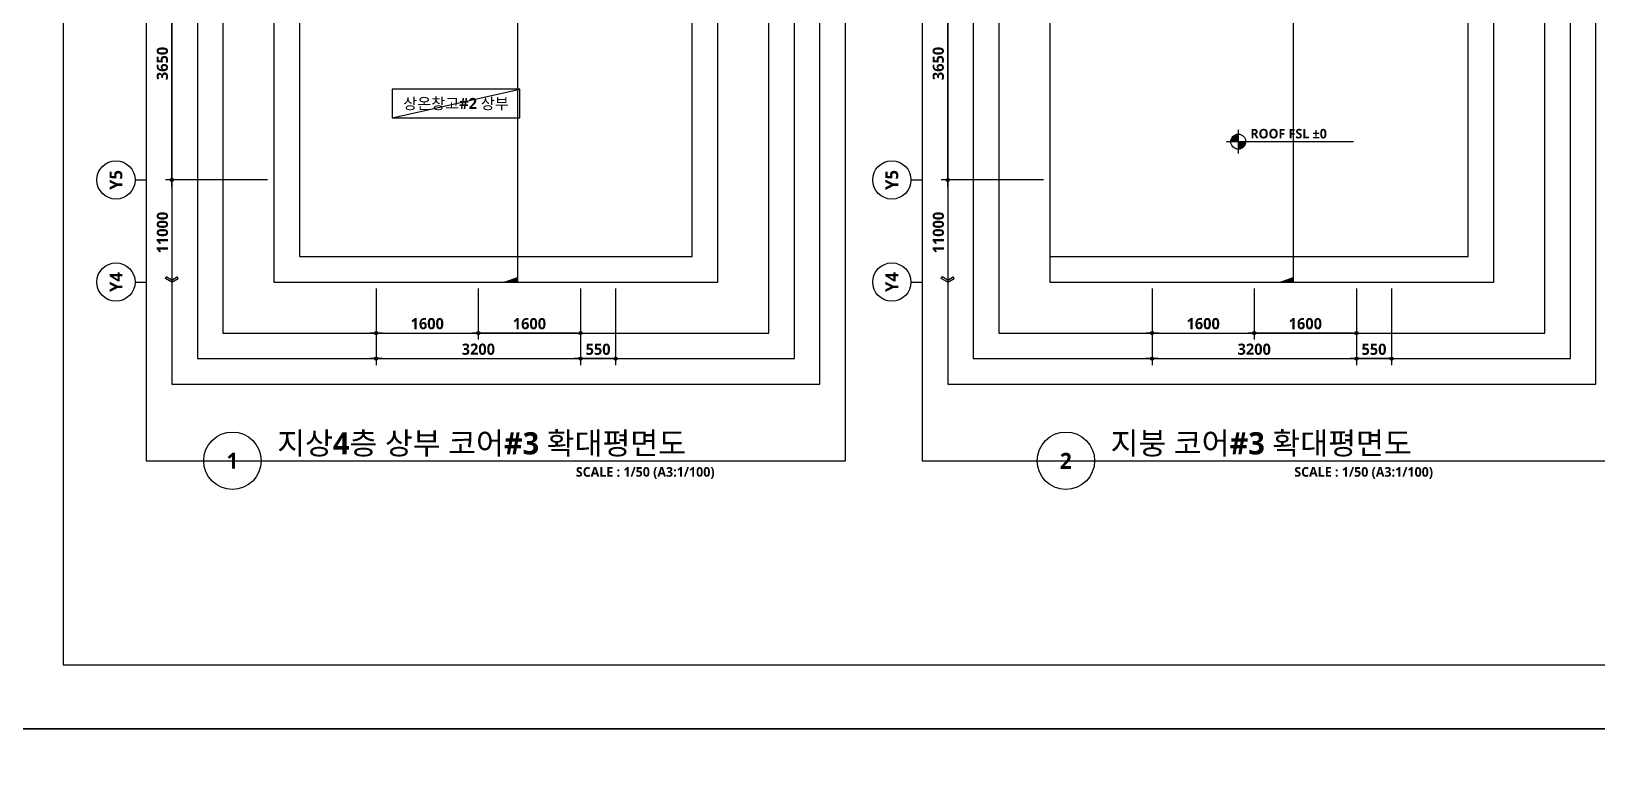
# Model space of a CAD drawing. Header units: millimetres. Extents: x -12482 to 126000, y 0 to 220200.
# Drawn here: x 84500 to 109013, y 58900 to 70330 of the extents above; entities that cross this region are included whole.
import ezdxf
from ezdxf.enums import TextEntityAlignment as Align

# ---------------------------------------------------------------- set-up
doc = ezdxf.new("R2010")
doc.units = ezdxf.units.MM
doc.header["$LTSCALE"] = 60
doc.linetypes.add('CEN', pattern=[62, 60, -1, 0, -1])
doc.layers.get('Defpoints').update_dxf_attribs({"color": 153})
for name, color, linetype in [('A-ANNO-GRA1', 7, 'Continuous'), ('A-ANNO-PONT', 7, 'Continuous'), ('A-ANNO-TEXT1', 7, 'Continuous'), ('A-ANNO-TEXT2', 3, 'Continuous'), ('A-ANNO-TITL', 7, 'Continuous'), ('A-ST-AXIS-BUB', 7, 'Continuous'), ('A-ST-AXIS-DIM', 7, 'Continuous'), ('AA-MKXX', 3, 'Continuous'), ('AA-XXXX-TXT1', 2, 'Continuous')]:
    doc.layers.add(name, color=color, linetype=linetype)
for name, color, linetype, plot in [('Defpoint', 161, 'Continuous', False), ('G(그리드1)', 185, 'Continuous', False), ('G(그리드2)', 235, 'Continuous', False)]:
    doc.layers.add(name, color=color, linetype=linetype, plot=plot)
doc.styles.add('SH_대대리576', font='')
doc.styles.add('SH_진천_나눔', font='')
doc.styles.get('SH_대대리576').set_extended_font_data('NanumGothic', bold=True)
doc.styles.get('SH_진천_나눔').set_extended_font_data('NanumGothic', bold=True)
doc.dimstyles.new('SHP 50', dxfattribs={"dimscale": 50, "dimtxt": 3.5, "dimasz": 1, "dimexe": 2, "dimexo": 2, "dimgap": 1, "dimtad": 1, "dimdec": 0, "dimzin": 0, "dimdsep": 46, "dimtxsty": 'SH_진천_나눔', "dimblk": 'DIMDOT', "dimcen": 0.09, "dimclrd": 256, "dimclre": 256, "dimclrt": 3, "dimadec": 0, "dimazin": 1, "dimtfac": 1, "dimtdec": 0, "dimtix": 1, "dimtmove": 2, "dimatfit": 0, "dimldrblk": 'DIMDOT', "dimfxl": 1, "dimtolj": 1, "dimtzin": 0, "dimlwd": -1, "dimlwe": -1, "dimarcsym": 0})

# ---------------------------------------------------------------- blocks, each defined once
blk = doc.blocks.new('*U13167')
at = {"layer": 'A-ANNO-TITL'}
blk.add_line((0, 0), (5550, 0), dxfattribs=at)
blk.add_circle((-450, 0), 450, dxfattribs=at)
at = {"layer": 'AA-XXXX-TXT1', "style": 'SH_진천_나눔'}
blk.add_attdef('DWG.TITLE', (250, 100), '', height=350, dxfattribs=at)
at = {"layer": 'AA-XXXX-TXT1', "color": 7, "style": 'SH_진천_나눔'}
blk.add_attdef('NO1', text='', height=300, dxfattribs=at).set_placement((-450, 0), align=Align.MIDDLE)
at = {"layer": 'AA-XXXX-TXT1', "style": 'SH_진천_나눔'}
blk.add_attdef('SCALE', text='', height=150, dxfattribs=at).set_placement((5300, -100), align=Align.TOP_RIGHT)
blk = doc.blocks.new('*U13168')
at = {"layer": 'A-ANNO-TITL'}
blk.add_line((0, 0), (7350, 0), dxfattribs=at)
blk.add_circle((-450, 0), 450, dxfattribs=at)
at = {"layer": 'AA-XXXX-TXT1', "style": 'SH_진천_나눔'}
blk.add_attdef('DWG.TITLE', (250, 100), '', height=350, dxfattribs=at)
at = {"layer": 'AA-XXXX-TXT1', "color": 7, "style": 'SH_진천_나눔'}
blk.add_attdef('NO1', text='', height=300, dxfattribs=at).set_placement((-450, 0), align=Align.MIDDLE)
at = {"layer": 'AA-XXXX-TXT1', "style": 'SH_진천_나눔'}
blk.add_attdef('SCALE', text='', height=150, dxfattribs=at).set_placement((7100, -100), align=Align.TOP_RIGHT)
blk = doc.blocks.new('A-ST-AXIS-BUB-1')
at = {"layer": 'A-ST-AXIS-BUB'}
blk.add_line((0, 350), (0, 0), dxfattribs=at)
blk.add_circle((0, 950), 600, dxfattribs=at)
blk = doc.blocks.new('arrow1')
at = {"color": 0}
for p, q in [((0, 0), (0.29, 0.5)), ((0, 0), (0.29, -0.5)), ((0.16, 0), (0.41, 0.43)), ((0.16, 0), (0.41, -0.43)), ((0.29, 0.5), (0.41, 0.43)), ((0.29, -0.5), (0.41, -0.43))]:
    blk.add_line(p, q, dxfattribs=at)
blk = doc.blocks.new('DIMDOT')
at = {"color": 0}
blk.add_line((-2, 0), (2, 0), dxfattribs=at)
for radius in [0.5, 0.25]:
    blk.add_circle((0, 0), radius, dxfattribs=at)
blk = doc.blocks.new('*D17216')
at = {"layer": 'A-ST-AXIS-DIM'}
for p, q in [((88200, 71650), (86600, 71650)), ((86700, 68050), (86700, 71600)), ((88200, 68000), (86600, 68000))]:
    blk.add_line(p, q, dxfattribs=at)
at = {"layer": 'Defpoints', "color": 0}
for p in [(86700, 71650), (88300, 71650), (88300, 68000)]:
    blk.add_point(p, dxfattribs=at)
at = {"layer": 'A-ST-AXIS-DIM', "linetype": 'ByBlock', "xscale": 50, "yscale": 50, "zscale": 50}
for p, rotation in [((86700, 71650), 90), ((86700, 68000), 270)]:
    blk.add_blockref('DIMDOT', p, dxfattribs=dict(at, rotation=rotation))
at = {"layer": 'A-ST-AXIS-DIM', "color": 3, "insert": (86553, 69825), "char_height": 175, "attachment_point": 5, "rotation": 90, "style": 'SH_진천_나눔'}
blk.add_mtext('\\A1;3650', dxfattribs=at)
blk = doc.blocks.new('*D17223')
at = {"layer": 'A-ST-AXIS-DIM'}
for p, q in [((100350, 71650), (98750, 71650)), ((98850, 68050), (98850, 71600)), ((100350, 68000), (98750, 68000))]:
    blk.add_line(p, q, dxfattribs=at)
at = {"layer": 'Defpoints', "color": 0}
for p in [(98850, 71650), (100450, 71650), (100450, 68000)]:
    blk.add_point(p, dxfattribs=at)
at = {"layer": 'A-ST-AXIS-DIM', "linetype": 'ByBlock', "xscale": 50, "yscale": 50, "zscale": 50}
for p, rotation in [((98850, 71650), 90), ((98850, 68000), 270)]:
    blk.add_blockref('DIMDOT', p, dxfattribs=dict(at, rotation=rotation))
at = {"layer": 'A-ST-AXIS-DIM', "color": 3, "insert": (98703, 69825), "char_height": 175, "attachment_point": 5, "rotation": 90, "style": 'SH_진천_나눔'}
blk.add_mtext('\\A1;3650', dxfattribs=at)
blk = doc.blocks.new('*D18212')
at = {"layer": 'A-ST-AXIS-DIM'}
for p, q in [((89900, 66300), (89900, 65100)), ((93100, 66300), (93100, 65100)), ((89950, 65200), (93050, 65200))]:
    blk.add_line(p, q, dxfattribs=at)
at = {"layer": 'Defpoints', "color": 0}
for p in [(89900, 66400), (93100, 66400), (93100, 65200)]:
    blk.add_point(p, dxfattribs=at)
at = {"layer": 'A-ST-AXIS-DIM', "linetype": 'ByBlock', "xscale": 50, "yscale": 50, "zscale": 50, "rotation": 180}
blk.add_blockref('DIMDOT', (89900, 65200), dxfattribs=at)
at = {"layer": 'A-ST-AXIS-DIM', "linetype": 'ByBlock', "xscale": 50, "yscale": 50, "zscale": 50}
blk.add_blockref('DIMDOT', (93100, 65200), dxfattribs=at)
at = {"layer": 'A-ST-AXIS-DIM', "color": 3, "insert": (91500, 65347), "char_height": 175, "attachment_point": 5, "style": 'SH_진천_나눔'}
blk.add_mtext('\\A1;3200', dxfattribs=at)
blk = doc.blocks.new('*D18213')
at = {"layer": 'A-ST-AXIS-DIM'}
for p, q in [((89900, 66300), (89900, 65500)), ((91500, 66300), (91500, 65500)), ((89950, 65600), (91450, 65600))]:
    blk.add_line(p, q, dxfattribs=at)
at = {"layer": 'Defpoints', "color": 0}
for p in [(89900, 66400), (91500, 66400), (91500, 65600)]:
    blk.add_point(p, dxfattribs=at)
at = {"layer": 'A-ST-AXIS-DIM', "linetype": 'ByBlock', "xscale": 50, "yscale": 50, "zscale": 50, "rotation": 180}
blk.add_blockref('DIMDOT', (89900, 65600), dxfattribs=at)
at = {"layer": 'A-ST-AXIS-DIM', "linetype": 'ByBlock', "xscale": 50, "yscale": 50, "zscale": 50}
blk.add_blockref('DIMDOT', (91500, 65600), dxfattribs=at)
at = {"layer": 'A-ST-AXIS-DIM', "color": 3, "insert": (90700, 65747), "char_height": 175, "attachment_point": 5, "style": 'SH_진천_나눔'}
blk.add_mtext('\\A1;1600', dxfattribs=at)
blk = doc.blocks.new('*D18214')
at = {"layer": 'A-ST-AXIS-DIM'}
for p, q in [((91500, 66300), (91500, 65500)), ((93100, 66300), (93100, 65500)), ((93050, 65600), (91550, 65600))]:
    blk.add_line(p, q, dxfattribs=at)
at = {"layer": 'Defpoints', "color": 0}
for p in [(91500, 66400), (93100, 66400), (91500, 65600)]:
    blk.add_point(p, dxfattribs=at)
at = {"layer": 'A-ST-AXIS-DIM', "linetype": 'ByBlock', "xscale": 50, "yscale": 50, "zscale": 50, "rotation": 180}
blk.add_blockref('DIMDOT', (91500, 65600), dxfattribs=at)
at = {"layer": 'A-ST-AXIS-DIM', "linetype": 'ByBlock', "xscale": 50, "yscale": 50, "zscale": 50}
blk.add_blockref('DIMDOT', (93100, 65600), dxfattribs=at)
at = {"layer": 'A-ST-AXIS-DIM', "color": 3, "insert": (92300, 65747), "char_height": 175, "attachment_point": 5, "style": 'SH_진천_나눔'}
blk.add_mtext('\\A1;1600', dxfattribs=at)
blk = doc.blocks.new('*D18215')
at = {"layer": 'A-ST-AXIS-DIM'}
for p, q in [((93100, 66300), (93100, 65100)), ((93650, 66300), (93650, 65100)), ((93600, 65200), (93150, 65200))]:
    blk.add_line(p, q, dxfattribs=at)
at = {"layer": 'Defpoints', "color": 0}
for p in [(93100, 66400), (93650, 66400), (93100, 65200)]:
    blk.add_point(p, dxfattribs=at)
at = {"layer": 'A-ST-AXIS-DIM', "linetype": 'ByBlock', "xscale": 50, "yscale": 50, "zscale": 50, "rotation": 180}
blk.add_blockref('DIMDOT', (93100, 65200), dxfattribs=at)
at = {"layer": 'A-ST-AXIS-DIM', "linetype": 'ByBlock', "xscale": 50, "yscale": 50, "zscale": 50}
blk.add_blockref('DIMDOT', (93650, 65200), dxfattribs=at)
at = {"layer": 'A-ST-AXIS-DIM', "color": 3, "insert": (93375, 65346), "char_height": 175, "attachment_point": 5, "style": 'SH_진천_나눔'}
blk.add_mtext('\\A1;550', dxfattribs=at)
blk = doc.blocks.new('*D18225')
at = {"layer": 'A-ST-AXIS-DIM'}
for p, q in [((102050, 66300), (102050, 65100)), ((105250, 66300), (105250, 65100)), ((102100, 65200), (105200, 65200))]:
    blk.add_line(p, q, dxfattribs=at)
at = {"layer": 'Defpoints', "color": 0}
for p in [(102050, 66400), (105250, 66400), (105250, 65200)]:
    blk.add_point(p, dxfattribs=at)
at = {"layer": 'A-ST-AXIS-DIM', "linetype": 'ByBlock', "xscale": 50, "yscale": 50, "zscale": 50, "rotation": 180}
blk.add_blockref('DIMDOT', (102050, 65200), dxfattribs=at)
at = {"layer": 'A-ST-AXIS-DIM', "linetype": 'ByBlock', "xscale": 50, "yscale": 50, "zscale": 50}
blk.add_blockref('DIMDOT', (105250, 65200), dxfattribs=at)
at = {"layer": 'A-ST-AXIS-DIM', "color": 3, "insert": (103650, 65347), "char_height": 175, "attachment_point": 5, "style": 'SH_진천_나눔'}
blk.add_mtext('\\A1;3200', dxfattribs=at)
blk = doc.blocks.new('*D18226')
at = {"layer": 'A-ST-AXIS-DIM'}
for p, q in [((102050, 66300), (102050, 65500)), ((103650, 66300), (103650, 65500)), ((102100, 65600), (103600, 65600))]:
    blk.add_line(p, q, dxfattribs=at)
at = {"layer": 'Defpoints', "color": 0}
for p in [(102050, 66400), (103650, 66400), (103650, 65600)]:
    blk.add_point(p, dxfattribs=at)
at = {"layer": 'A-ST-AXIS-DIM', "linetype": 'ByBlock', "xscale": 50, "yscale": 50, "zscale": 50, "rotation": 180}
blk.add_blockref('DIMDOT', (102050, 65600), dxfattribs=at)
at = {"layer": 'A-ST-AXIS-DIM', "linetype": 'ByBlock', "xscale": 50, "yscale": 50, "zscale": 50}
blk.add_blockref('DIMDOT', (103650, 65600), dxfattribs=at)
at = {"layer": 'A-ST-AXIS-DIM', "color": 3, "insert": (102850, 65747), "char_height": 175, "attachment_point": 5, "style": 'SH_진천_나눔'}
blk.add_mtext('\\A1;1600', dxfattribs=at)
blk = doc.blocks.new('*D18227')
at = {"layer": 'A-ST-AXIS-DIM'}
for p, q in [((103650, 66300), (103650, 65500)), ((105250, 66300), (105250, 65500)), ((105200, 65600), (103700, 65600))]:
    blk.add_line(p, q, dxfattribs=at)
at = {"layer": 'Defpoints', "color": 0}
for p in [(103650, 66400), (105250, 66400), (103650, 65600)]:
    blk.add_point(p, dxfattribs=at)
at = {"layer": 'A-ST-AXIS-DIM', "linetype": 'ByBlock', "xscale": 50, "yscale": 50, "zscale": 50, "rotation": 180}
blk.add_blockref('DIMDOT', (103650, 65600), dxfattribs=at)
at = {"layer": 'A-ST-AXIS-DIM', "linetype": 'ByBlock', "xscale": 50, "yscale": 50, "zscale": 50}
blk.add_blockref('DIMDOT', (105250, 65600), dxfattribs=at)
at = {"layer": 'A-ST-AXIS-DIM', "color": 3, "insert": (104450, 65747), "char_height": 175, "attachment_point": 5, "style": 'SH_진천_나눔'}
blk.add_mtext('\\A1;1600', dxfattribs=at)
blk = doc.blocks.new('*D18228')
at = {"layer": 'A-ST-AXIS-DIM'}
for p, q in [((105250, 66300), (105250, 65100)), ((105800, 66300), (105800, 65100)), ((105750, 65200), (105300, 65200))]:
    blk.add_line(p, q, dxfattribs=at)
at = {"layer": 'Defpoints', "color": 0}
for p in [(105250, 66400), (105800, 66400), (105250, 65200)]:
    blk.add_point(p, dxfattribs=at)
at = {"layer": 'A-ST-AXIS-DIM', "linetype": 'ByBlock', "xscale": 50, "yscale": 50, "zscale": 50, "rotation": 180}
blk.add_blockref('DIMDOT', (105250, 65200), dxfattribs=at)
at = {"layer": 'A-ST-AXIS-DIM', "linetype": 'ByBlock', "xscale": 50, "yscale": 50, "zscale": 50}
blk.add_blockref('DIMDOT', (105800, 65200), dxfattribs=at)
at = {"layer": 'A-ST-AXIS-DIM', "color": 3, "insert": (105525, 65346), "char_height": 175, "attachment_point": 5, "style": 'SH_진천_나눔'}
blk.add_mtext('\\A1;550', dxfattribs=at)
blk = doc.blocks.new('G$CE9562CCE')
at = {"layer": 'A-ANNO-PONT'}
for points in [[(1814, 2981, 0.4142136), (648, 1814), (1814, 1814)], [(1814, 648, 0.4142136), (2981, 1814), (1814, 1814)]]:
    blk.add_hatch(color=256, dxfattribs=at).paths.add_polyline_path(points)
for p, q in [((1814, 3629), (1814, 0)), ((19728, 1814), (0, 1814))]:
    blk.add_line(p, q, dxfattribs=at)
blk.add_circle((1814, 1814), 1166, dxfattribs=at)
at = {"style": 'SH_대대리576'}
blk.add_attdef('레벨', (3696, 2314), '', height=1500, dxfattribs=at)
blk = doc.blocks.new('*U15082')
at = {"layer": 'AA-MKXX'}
blk.add_hatch(color=256, dxfattribs=at).paths.add_polyline_path([(48000, 600), (47790, 0), (48000, 0)])
at = {"layer": 'AA-MKXX', "linetype": 'CEN', "ltscale": 300}
blk.add_line((900, 0), (48000, 0), dxfattribs=at)
at = {"layer": 'AA-MKXX'}
blk.add_lwpolyline([(48000, 0), (48000, 600), (47790, 0)], close=True, dxfattribs=at)

msp = doc.modelspace()

# ---------------------------------------------------------------- linework, layer by layer
at = {"layer": 'A-ANNO-GRA1'}
msp.add_lwpolyline([(90150, 68975), (92150, 68975), (92150, 69425), (90150, 69425)], close=True, dxfattribs=at)
at = {"layer": 'A-ST-AXIS-DIM'}
for p, q in [((88000, 68000), (86600, 68000)), ((86700, 67950), (86700, 66400)), ((100150, 68000), (98750, 68000)), ((98850, 67950), (98850, 66400))]:
    msp.add_line(p, q, dxfattribs=at)
at = {"layer": 'Defpoint'}
for points in [[(84000, 89100), (126000, 89100), (126000, 59400), (84000, 59400)], [(85000, 60400), (120500, 60400), (120500, 88100), (85000, 88100)], [(84000, 59400), (126000, 59400), (126000, 29700), (84000, 29700)]]:
    msp.add_lwpolyline(points, close=True, dxfattribs=at)
at = {"layer": 'G(그리드1)'}
msp.add_line((90150, 68975), (92150, 69425), dxfattribs=at)
for points in [[(97250, 84900), (86300, 84900), (86300, 63600), (97250, 63600)], [(109400, 84900), (98450, 84900), (98450, 63600), (109400, 63600)], [(96850, 84500), (86700, 84500), (86700, 64800), (96850, 64800)], [(109000, 84500), (98850, 84500), (98850, 64800), (109000, 64800)], [(96450, 84100), (87100, 84100), (87100, 65200), (96450, 65200)], [(108600, 84100), (99250, 84100), (99250, 65200), (108600, 65200)], [(96050, 83700), (87500, 83700), (87500, 65600), (96050, 65600)], [(108200, 83700), (99650, 83700), (99650, 65600), (108200, 65600)], [(95250, 82500), (88300, 82500), (88300, 66400), (95250, 66400)], [(107400, 82500), (100450, 82500), (100450, 66400), (107400, 66400)]]:
    msp.add_lwpolyline(points, close=True, dxfattribs=at)
at = {"layer": 'G(그리드2)'}
for points in [[(94850, 82100), (88700, 82100), (88700, 66800), (94850, 66800)], [(107000, 82100), (100450, 82100), (100450, 66800), (107000, 66800)]]:
    msp.add_lwpolyline(points, close=True, dxfattribs=at)

# ---------------------------------------------------------------- block references
at = {"xscale": -0.3333333333333333, "yscale": 0.3333333333333333, "zscale": 0.3333333333333333, "rotation": 89.99999999999964}
for p in [(92111.5, 82400), (104261.5, 82400)]:
    msp.add_blockref('*U15082', p, dxfattribs=at)
ref = msp.add_blockref('G$CE9562CCE', (103217.1, 68417.1), dxfattribs=dict(xscale=0.1008194605752694, yscale=0.1008194605752694, zscale=0.1008194605752694))
ref.add_attrib('레벨', 'ROOF FSL %%p0', (103589.7, 68650.4, 130298.5), dxfattribs={"height": 150, "style": 'SH_대대리576'})
ref = msp.add_blockref('*U13168', (88100, 63600))
ref.add_attrib('SCALE', 'SCALE : 1/50 (A3:1/100)', dxfattribs={"layer": 'A-ANNO-TITL', "height": 150, "style": 'SH_진천_나눔'}).set_placement((95200, 63500), align=Align.TOP_RIGHT)
ref.add_attrib('DWG.TITLE', '지상4층 상부 코어#3 확대평면도', (88350, 63700), dxfattribs={"layer": 'A-ANNO-TITL', "height": 347.908, "style": 'SH_진천_나눔'})
ref.add_attrib('NO1', '1', dxfattribs={"layer": 'A-ANNO-TITL', "color": 7, "height": 250, "style": 'SH_진천_나눔'}).set_placement((87650, 63600), align=Align.MIDDLE)
ref = msp.add_blockref('*U13167', (101150, 63600))
ref.add_attrib('SCALE', 'SCALE : 1/50 (A3:1/100)', dxfattribs={"layer": 'A-ANNO-TITL', "height": 150, "style": 'SH_진천_나눔'}).set_placement((106450, 63500), align=Align.TOP_RIGHT)
ref.add_attrib('DWG.TITLE', '지붕 코어#3 확대평면도', (101400, 63700), dxfattribs={"layer": 'A-ANNO-TITL', "height": 347.908, "style": 'SH_진천_나눔'})
ref.add_attrib('NO1', '2', dxfattribs={"layer": 'A-ANNO-TITL', "color": 7, "height": 250, "style": 'SH_진천_나눔'}).set_placement((100700, 63600), align=Align.MIDDLE)
at = {"layer": 'A-ST-AXIS-BUB', "xscale": 0.5, "yscale": 0.5, "zscale": 0.5, "rotation": 90}
for p in [(86300, 68000), (98450, 68000), (86300, 66400), (98450, 66400)]:
    msp.add_blockref('A-ST-AXIS-BUB-1', p, dxfattribs=at)
at = {"layer": 'A-ST-AXIS-DIM'}
for name, p, xscale, yscale, zscale, rotation in [('DIMDOT', (86700, 68000), 50, 50, 50, 90), ('DIMDOT', (98850, 68000), 50, 50, 50, 90), ('arrow1', (86700, 66400), -200, 200, 200, 269.9999999999856), ('arrow1', (98850, 66400), -200, 200, 200, 269.9999999999856)]:
    msp.add_blockref(name, p, dxfattribs=dict(at, xscale=xscale, yscale=yscale, zscale=zscale, rotation=rotation))

# ---------------------------------------------------------------- texts
at = {"layer": 'A-ANNO-TEXT1', "style": 'SH_진천_나눔'}
for s, p in [('Y5', (85825, 68000)), ('Y5', (97975, 68000)), ('Y4', (85825, 66400)), ('Y4', (97975, 66400))]:
    msp.add_text(s, height=200, rotation=90, dxfattribs=at).set_placement(p, align=Align.MIDDLE_CENTER)
at = {"layer": 'A-ANNO-TEXT2', "style": 'SH_진천_나눔'}
msp.add_text('상온창고#2 상부', height=175, dxfattribs=at).set_placement((91150, 69200), align=Align.MIDDLE)
at = {"layer": 'A-ST-AXIS-DIM', "color": 3, "char_height": 175, "attachment_point": 5, "rotation": 90, "style": 'SH_진천_나눔'}
for insert in [(86554, 67175), (98704, 67175)]:
    msp.add_mtext('\\A1;11000', dxfattribs=dict(at, insert=insert))

# ---------------------------------------------------------------- dimensions: what is measured, and where the dimension line sits
at = {"layer": 'A-ST-AXIS-DIM'}
for base, p1, p2, angle, picture, middle in [((86700, 71650), (88300, 68000), (88300, 71650), 90, '*D17216', (86553.4, 69825)), ((98850, 71650), (100450, 68000), (100450, 71650), 90, '*D17223', (98703.4, 69825)), ((91500, 65600), (93100, 66400), (91500, 66400), 180, '*D18214', (92300, 65746.6)), ((93100, 65200), (93650, 66400), (93100, 66400), 180, '*D18215', (93375, 65346.2)), ((103650, 65600), (105250, 66400), (103650, 66400), 180, '*D18227', (104450, 65746.6)), ((105250, 65200), (105800, 66400), (105250, 66400), 180, '*D18228', (105525, 65346.2))]:
    dim = msp.add_linear_dim(base=base, p1=p1, p2=p2, angle=angle, dimstyle='SHP 50', dxfattribs=at)
    dim.commit()
    dim.dimension.update_dxf_attribs({"geometry": picture, "text_midpoint": middle})
for base, p1, p2, picture, middle in [((93100, 65200), (89900, 66400), (93100, 66400), '*D18212', (91500, 65346.6)), ((91500, 65600), (89900, 66400), (91500, 66400), '*D18213', (90700, 65746.6)), ((105250, 65200), (102050, 66400), (105250, 66400), '*D18225', (103650, 65346.6)), ((103650, 65600), (102050, 66400), (103650, 66400), '*D18226', (102850, 65746.6))]:
    dim = msp.add_linear_dim(base=base, p1=p1, p2=p2, dimstyle='SHP 50', dxfattribs=at)
    dim.commit()
    dim.dimension.update_dxf_attribs({"geometry": picture, "text_midpoint": middle})

doc.saveas('drawing.dxf')
